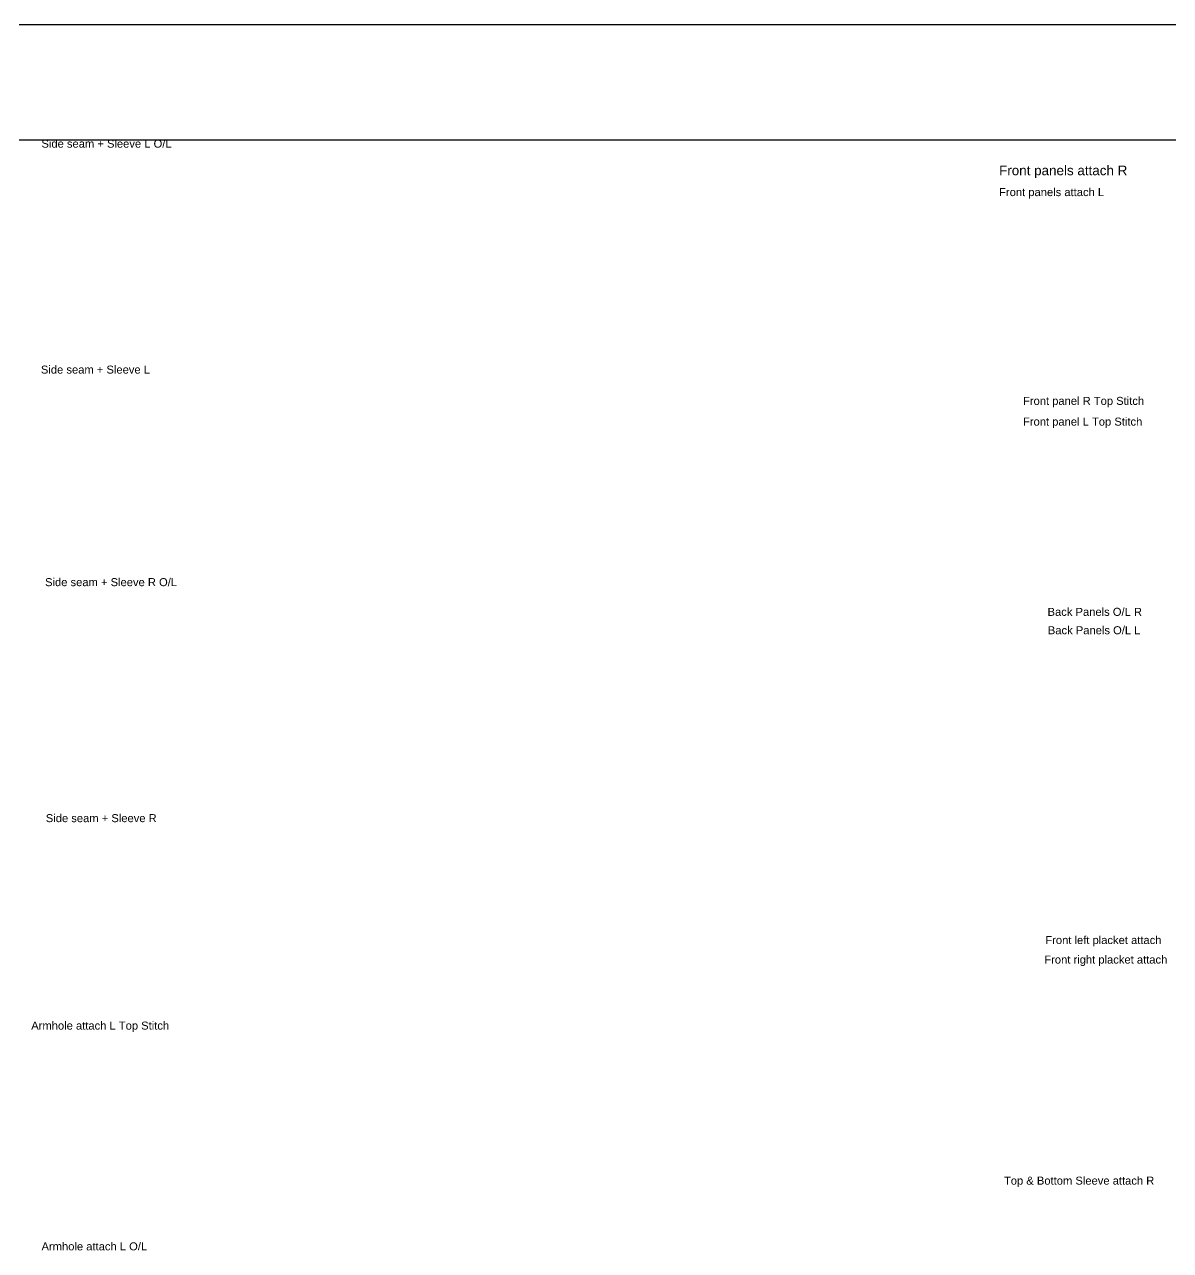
# Model space of a CAD drawing. Header units: feet. Extents: x 200 to 992, y 45 to 257.
# Drawn here: x 383.26 to 403.15, y 153.15 to 174.42 of the extents above; entities that cross this region are included whole.
import ezdxf

# ---------------------------------------------------------------- set-up
doc = ezdxf.new("R2010")
doc.units = ezdxf.units.FT
doc.header["$MEASUREMENT"] = 0
for name, color, linetype in [('assembly operations', 80, 'Continuous'), ('beampillar', 80, 'Continuous'), ('prep side', 220, 'Continuous'), ('shank', 77, 'Continuous')]:
    doc.layers.add(name, color=color, linetype=linetype)
doc.styles.get("Standard").update_dxf_attribs({"font": 'arial.ttf'})

# ---------------------------------------------------------------- blocks, each defined once
blk = doc.blocks.new('sewing line')
at = {"layer": 'assembly operations', "linetype": 'ByBlock', "char_height": 0.1388878, "attachment_point": 1}
for s, insert, width in [('Side seam + Sleeve L O/L', (-139.04131, 30.47331), 2.3560947), ('Side seam + Sleeve L', (-139.05036, 26.5539), 1.9711217), ('Side seam + Sleeve R O/L', (-138.97842, 22.86607), 2.3899166), ('Side seam + Sleeve R', (-138.96553, 18.77165), 2.009619), ('Armhole attach L Top Stitch', (-139.21837, 15.17282), 2.5000368), ('Armhole attach L O/L', (-139.03979, 11.34262), 1.9178024)]:
    blk.add_mtext(s, dxfattribs=dict(at, insert=insert, width=width))
at = {"layer": 'prep side', "linetype": 'ByBlock', "attachment_point": 1}
for s, insert, char_height, width in [('Front panels attach R', (-164.13063, 30.14619), 0.166666, 2.3141449), ('Front panels attach L', (-164.13063, 29.75581), 0.1388878, 1.8899491), ('Front panel R Top Stitch', (-163.71578, 26.13381), 0.1388878, 2.1775349), ('Front panel L Top Stitch', (-163.71578, 25.77418), 0.1388878, 2.143713), ('Back Panels O/L R', (-163.2894, 22.47395), 0.1388878, 1.7036301), ('Back Panels O/L L', (-163.28447, 22.1546), 0.1388878, 1.6651328), ('Front left placket attach', (-163.32859, 16.77991), 0.1388878, 2.0870115), ('Front right placket attach', (-163.34598, 16.44111), 0.1388878, 2.2115557), ('Top & Bottom Sleeve attach R', (-164.04625, 12.60592), 0.1388878, 2.7330102)]:
    blk.add_mtext(s, dxfattribs=dict(at, insert=insert, char_height=char_height, width=width))

msp = doc.modelspace()

# ---------------------------------------------------------------- linework, layer by layer
at = {"layer": 'beampillar', "linetype": 'ByBlock'}
for p, q in [((199.8173, 174.41766), (457.29065, 174.41766)), ((199.8173, 172.41766), (457.29065, 172.41766))]:
    msp.add_line(p, q, dxfattribs=at)

# ---------------------------------------------------------------- block references
at = {"layer": 'shank', "linetype": 'ByBlock'}
for p in [(522.59044, 141.94667), (564.30243, 141.82378)]:
    msp.add_blockref('sewing line', p, dxfattribs=at)

doc.saveas('drawing.dxf')
